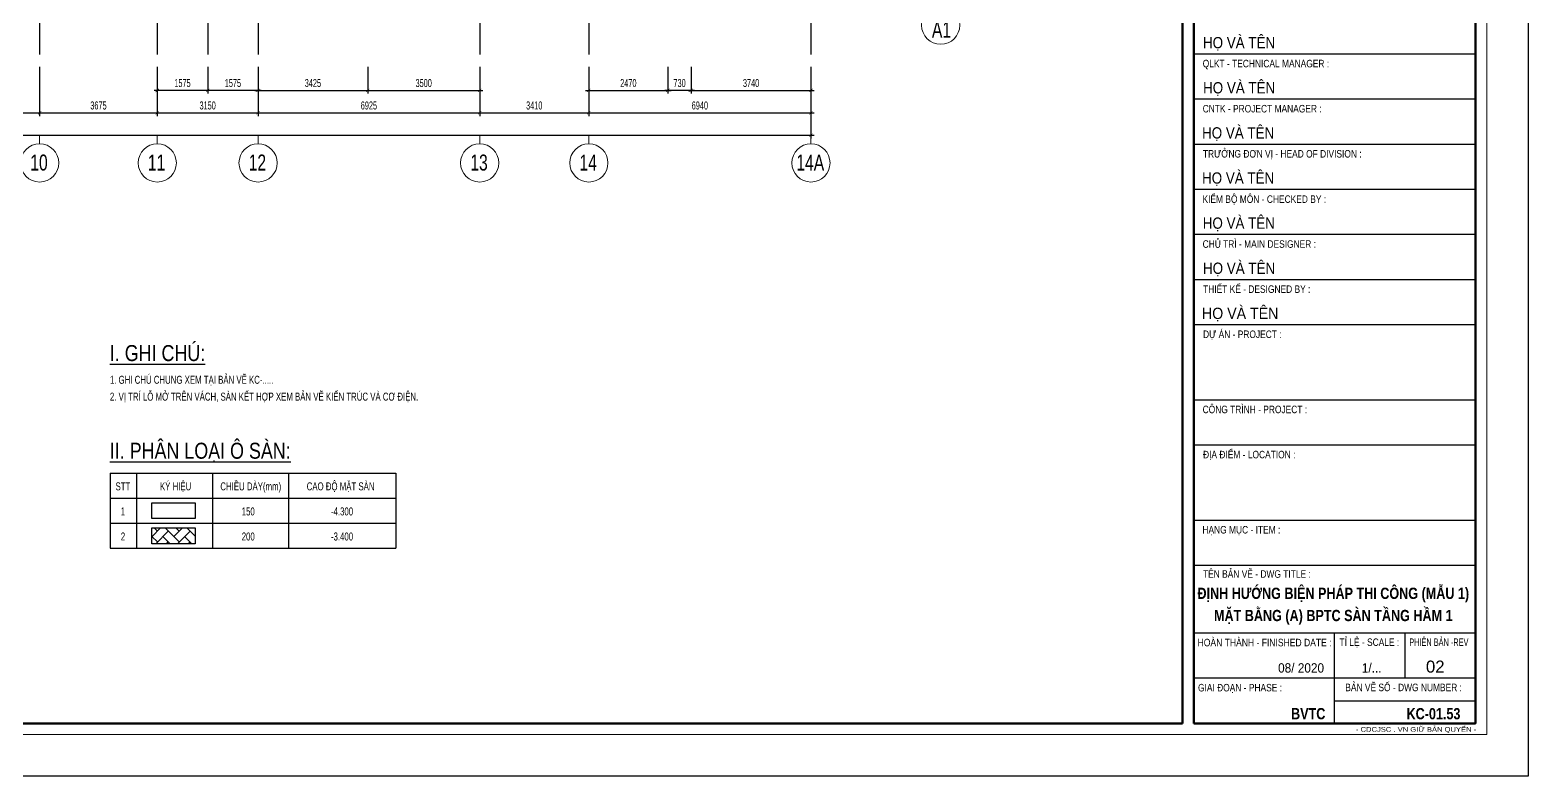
# Model space of a CAD drawing. Extents: x 71 to 1774126, y -14 to 415800.
# Drawn here: x 1601790 to 1648600, y 346076 to 369368 of the extents above; entities that cross this region are included whole.
import ezdxf
from ezdxf.enums import TextEntityAlignment as Align

# ---------------------------------------------------------------- set-up
doc = ezdxf.new("R2010")
doc.units = 0
doc.header["$LTSCALE"] = 1000
doc.header["$MEASUREMENT"] = 0
doc.header["$PDMODE"] = 3
doc.linetypes.add('CENTER2', pattern=[1.125, 0.75, -0.125, 0.125, -0.125])
doc.layers.get('0').update_dxf_attribs({"linetype": 'CONTINUOUS'})
doc.layers.get('Defpoints').update_dxf_attribs({"linetype": 'CONTINUOUS'})
for name, color, linetype, lineweight in [('CDC -TEXT KHUNG', 7, 'CONTINUOUS', 20), ('CDC-KHUNGTEN', 7, 'CONTINUOUS', 20), ('KCS_CHI', 1, 'CONTINUOUS', 15)]:
    doc.layers.add(name, color=color, linetype=linetype, lineweight=lineweight)
for name, color, linetype in [('CDC.01.AXIS', 160, 'CENTER2'), ('CDC.02.DIM', 1, 'CONTINUOUS'), ('CDC.03.BORDER', 3, 'CONTINUOUS'), ('CDC.06.TEXT', 2, 'CONTINUOUS'), ('CDC.10.HATCH', 9, 'CONTINUOUS'), ('CDC.16.BIGTEXT', 6, 'CONTINUOUS')]:
    doc.layers.add(name, color=color, linetype=linetype)
doc.styles.add('ARIAL', font='arial.ttf', dxfattribs={"width": 0.6})
doc.styles.add('Arial_B_3', font='arialbd.ttf', dxfattribs={"width": 0.75, "height": 3})
doc.styles.add('KT CDC', font='arial.ttf', dxfattribs={"width": 0.85, "height": 200})
doc.dimstyles.new('100', dxfattribs={"dimscale": 100, "dimtxt": 2.5, "dimasz": 1, "dimexe": 1, "dimexo": 0, "dimgap": 1, "dimtad": 1, "dimdec": 0, "dimdsep": 46, "dimtxsty": 'ARIAL', "dimblk": 'ARCHTICK', "dimcen": 1, "dimdle": 1, "dimclrd": 1, "dimclre": 1, "dimclrt": 2, "dimadec": 0, "dimazin": 0, "dimtfac": 0.00072, "dimtdec": 0, "dimtix": 1, "dimtmove": 2, "dimatfit": 3, "dimldrblk": 'ARCHTICK', "dimfxl": 1, "dimtolj": 1, "dimarcsym": 0})

# ---------------------------------------------------------------- blocks, each defined once
blk = doc.blocks.new('TANG HAM')
at = {"layer": 'CDC.01.AXIS', "ltscale": 2}
for p, q in [((1602093, 334618), (1602093, 295176)), ((1605768, 334618), (1605768, 295176)), ((1607343, 334618), (1607343, 295176)), ((1608918, 334618), (1608918, 295176)), ((1615843, 334618), (1615843, 295176)), ((1619253, 334618), (1619253, 295176)), ((1626193, 334618), (1626193, 295176))]:
    blk.add_line(p, q, dxfattribs=at)
blk = doc.blocks.new('_ARCHTICK')
at = {"color": 0, "linetype": 'ByBlock', "const_width": 0.15}
blk.add_lwpolyline([(-0.5, -0.5), (0.5, 0.5)], dxfattribs=at)
blk = doc.blocks.new('*D134')
at = {"layer": 'CDC.02.DIM', "color": 1, "lineweight": -2, "transparency": 16777216}
for p, q in [((1608918, 368222), (1608918, 367382)), ((1612343, 368222), (1612343, 367382)), ((1608818, 367482), (1612443, 367482))]:
    blk.add_line(p, q, dxfattribs=at)
at = {"layer": 'Defpoints', "color": 0, "transparency": 16777216}
for p in [(1608918, 368222), (1612343, 368222), (1612343, 367482)]:
    blk.add_point(p, dxfattribs=at)
at = {"layer": 'CDC.02.DIM', "color": 1, "lineweight": -2, "transparency": 16777216, "xscale": 100, "yscale": 100, "zscale": 100, "rotation": 180}
blk.add_blockref('_ARCHTICK', (1608918, 367482), dxfattribs=at)
at = {"layer": 'CDC.02.DIM', "color": 1, "lineweight": -2, "transparency": 16777216, "xscale": 100, "yscale": 100, "zscale": 100}
blk.add_blockref('_ARCHTICK', (1612343, 367482), dxfattribs=at)
at = {"layer": 'CDC.02.DIM', "color": 2, "transparency": 16777216, "insert": (1610631, 367710), "char_height": 250, "attachment_point": 5, "style": 'ARIAL'}
blk.add_mtext('\\A1;3425', dxfattribs=at)
blk = doc.blocks.new('*D135')
at = {"layer": 'CDC.02.DIM', "color": 1, "lineweight": -2, "transparency": 16777216}
for p, q in [((1612343, 368222), (1612343, 367382)), ((1615843, 368222), (1615843, 367382)), ((1612243, 367482), (1615943, 367482))]:
    blk.add_line(p, q, dxfattribs=at)
at = {"layer": 'Defpoints', "color": 0, "transparency": 16777216}
for p in [(1612343, 368222), (1615843, 368222), (1615843, 367482)]:
    blk.add_point(p, dxfattribs=at)
at = {"layer": 'CDC.02.DIM', "color": 1, "lineweight": -2, "transparency": 16777216, "xscale": 100, "yscale": 100, "zscale": 100, "rotation": 180}
blk.add_blockref('_ARCHTICK', (1612343, 367482), dxfattribs=at)
at = {"layer": 'CDC.02.DIM', "color": 1, "lineweight": -2, "transparency": 16777216, "xscale": 100, "yscale": 100, "zscale": 100}
blk.add_blockref('_ARCHTICK', (1615843, 367482), dxfattribs=at)
at = {"layer": 'CDC.02.DIM', "color": 2, "transparency": 16777216, "insert": (1614093, 367710), "char_height": 250, "attachment_point": 5, "style": 'ARIAL'}
blk.add_mtext('\\A1;3500', dxfattribs=at)
blk = doc.blocks.new('*D136')
at = {"layer": 'CDC.02.DIM', "color": 1, "lineweight": -2, "transparency": 16777216}
for p, q in [((1619253, 368222), (1619253, 367382)), ((1621724, 368222), (1621724, 367382)), ((1619153, 367482), (1621824, 367482))]:
    blk.add_line(p, q, dxfattribs=at)
at = {"layer": 'Defpoints', "color": 0, "transparency": 16777216}
for p in [(1619253, 368222), (1621724, 368222), (1621724, 367482)]:
    blk.add_point(p, dxfattribs=at)
at = {"layer": 'CDC.02.DIM', "color": 1, "lineweight": -2, "transparency": 16777216, "xscale": 100, "yscale": 100, "zscale": 100, "rotation": 180}
blk.add_blockref('_ARCHTICK', (1619253, 367482), dxfattribs=at)
at = {"layer": 'CDC.02.DIM', "color": 1, "lineweight": -2, "transparency": 16777216, "xscale": 100, "yscale": 100, "zscale": 100}
blk.add_blockref('_ARCHTICK', (1621724, 367482), dxfattribs=at)
at = {"layer": 'CDC.02.DIM', "color": 2, "transparency": 16777216, "insert": (1620488, 367710), "char_height": 250, "attachment_point": 5, "style": 'ARIAL'}
blk.add_mtext('\\A1;2470', dxfattribs=at)
blk = doc.blocks.new('*D137')
at = {"layer": 'CDC.02.DIM', "color": 1, "lineweight": -2, "transparency": 16777216}
for p, q in [((1622453, 368222), (1622453, 367382)), ((1626193, 368222), (1626193, 367382)), ((1622353, 367482), (1626293, 367482))]:
    blk.add_line(p, q, dxfattribs=at)
at = {"layer": 'Defpoints', "color": 0, "transparency": 16777216}
for p in [(1622453, 368222), (1626193, 368222), (1626193, 367482)]:
    blk.add_point(p, dxfattribs=at)
at = {"layer": 'CDC.02.DIM', "color": 1, "lineweight": -2, "transparency": 16777216, "xscale": 100, "yscale": 100, "zscale": 100, "rotation": 180}
blk.add_blockref('_ARCHTICK', (1622453, 367482), dxfattribs=at)
at = {"layer": 'CDC.02.DIM', "color": 1, "lineweight": -2, "transparency": 16777216, "xscale": 100, "yscale": 100, "zscale": 100}
blk.add_blockref('_ARCHTICK', (1626193, 367482), dxfattribs=at)
at = {"layer": 'CDC.02.DIM', "color": 2, "transparency": 16777216, "insert": (1624323, 367710), "char_height": 250, "attachment_point": 5, "style": 'ARIAL'}
blk.add_mtext('\\A1;3740', dxfattribs=at)
blk = doc.blocks.new('*D107')
at = {"layer": 'CDC.02.DIM', "color": 1, "lineweight": -2, "transparency": 16777216}
for p, q in [((1598993, 368222), (1598993, 366682)), ((1602093, 368222), (1602093, 366682)), ((1598893, 366782), (1602193, 366782))]:
    blk.add_line(p, q, dxfattribs=at)
at = {"layer": 'Defpoints', "color": 0, "transparency": 16777216}
for p in [(1598993, 368222), (1602093, 368222), (1602093, 366782)]:
    blk.add_point(p, dxfattribs=at)
at = {"layer": 'CDC.02.DIM', "color": 1, "lineweight": -2, "transparency": 16777216, "xscale": 100, "yscale": 100, "zscale": 100, "rotation": 180}
blk.add_blockref('_ARCHTICK', (1598993, 366782), dxfattribs=at)
at = {"layer": 'CDC.02.DIM', "color": 1, "lineweight": -2, "transparency": 16777216, "xscale": 100, "yscale": 100, "zscale": 100}
blk.add_blockref('_ARCHTICK', (1602093, 366782), dxfattribs=at)
at = {"layer": 'CDC.02.DIM', "color": 2, "transparency": 16777216, "insert": (1600543, 367010), "char_height": 250, "attachment_point": 5, "style": 'ARIAL'}
blk.add_mtext('\\A1;3100', dxfattribs=at)
blk = doc.blocks.new('*D108')
at = {"layer": 'CDC.02.DIM', "color": 1, "lineweight": -2, "transparency": 16777216}
for p, q in [((1602093, 368222), (1602093, 366682)), ((1605768, 368222), (1605768, 366682)), ((1601993, 366782), (1605868, 366782))]:
    blk.add_line(p, q, dxfattribs=at)
at = {"layer": 'Defpoints', "color": 0, "transparency": 16777216}
for p in [(1602093, 368222), (1605768, 368222), (1605768, 366782)]:
    blk.add_point(p, dxfattribs=at)
at = {"layer": 'CDC.02.DIM', "color": 1, "lineweight": -2, "transparency": 16777216, "xscale": 100, "yscale": 100, "zscale": 100, "rotation": 180}
blk.add_blockref('_ARCHTICK', (1602093, 366782), dxfattribs=at)
at = {"layer": 'CDC.02.DIM', "color": 1, "lineweight": -2, "transparency": 16777216, "xscale": 100, "yscale": 100, "zscale": 100}
blk.add_blockref('_ARCHTICK', (1605768, 366782), dxfattribs=at)
at = {"layer": 'CDC.02.DIM', "color": 2, "transparency": 16777216, "insert": (1603931, 367010), "char_height": 250, "attachment_point": 5, "style": 'ARIAL'}
blk.add_mtext('\\A1;3675', dxfattribs=at)
blk = doc.blocks.new('*D109')
at = {"layer": 'CDC.02.DIM', "color": 1, "lineweight": -2, "transparency": 16777216}
for p, q in [((1605768, 368222), (1605768, 366682)), ((1608918, 368222), (1608918, 366682)), ((1605668, 366782), (1609018, 366782))]:
    blk.add_line(p, q, dxfattribs=at)
at = {"layer": 'Defpoints', "color": 0, "transparency": 16777216}
for p in [(1605768, 368222), (1608918, 368222), (1608918, 366782)]:
    blk.add_point(p, dxfattribs=at)
at = {"layer": 'CDC.02.DIM', "color": 1, "lineweight": -2, "transparency": 16777216, "xscale": 100, "yscale": 100, "zscale": 100, "rotation": 180}
blk.add_blockref('_ARCHTICK', (1605768, 366782), dxfattribs=at)
at = {"layer": 'CDC.02.DIM', "color": 1, "lineweight": -2, "transparency": 16777216, "xscale": 100, "yscale": 100, "zscale": 100}
blk.add_blockref('_ARCHTICK', (1608918, 366782), dxfattribs=at)
at = {"layer": 'CDC.02.DIM', "color": 2, "transparency": 16777216, "insert": (1607343, 367010), "char_height": 250, "attachment_point": 5, "style": 'ARIAL'}
blk.add_mtext('\\A1;3150', dxfattribs=at)
blk = doc.blocks.new('*D110')
at = {"layer": 'CDC.02.DIM', "color": 1, "lineweight": -2, "transparency": 16777216}
for p, q in [((1608918, 368222), (1608918, 366682)), ((1615843, 368222), (1615843, 366682)), ((1608818, 366782), (1615943, 366782))]:
    blk.add_line(p, q, dxfattribs=at)
at = {"layer": 'Defpoints', "color": 0, "transparency": 16777216}
for p in [(1608918, 368222), (1615843, 368222), (1615843, 366782)]:
    blk.add_point(p, dxfattribs=at)
at = {"layer": 'CDC.02.DIM', "color": 1, "lineweight": -2, "transparency": 16777216, "xscale": 100, "yscale": 100, "zscale": 100, "rotation": 180}
blk.add_blockref('_ARCHTICK', (1608918, 366782), dxfattribs=at)
at = {"layer": 'CDC.02.DIM', "color": 1, "lineweight": -2, "transparency": 16777216, "xscale": 100, "yscale": 100, "zscale": 100}
blk.add_blockref('_ARCHTICK', (1615843, 366782), dxfattribs=at)
at = {"layer": 'CDC.02.DIM', "color": 2, "transparency": 16777216, "insert": (1612381, 367010), "char_height": 250, "attachment_point": 5, "style": 'ARIAL'}
blk.add_mtext('\\A1;6925', dxfattribs=at)
blk = doc.blocks.new('*D111')
at = {"layer": 'CDC.02.DIM', "color": 1, "lineweight": -2, "transparency": 16777216}
for p, q in [((1615843, 368222), (1615843, 366682)), ((1619253, 368222), (1619253, 366682)), ((1615743, 366782), (1619353, 366782))]:
    blk.add_line(p, q, dxfattribs=at)
at = {"layer": 'Defpoints', "color": 0, "transparency": 16777216}
for p in [(1615843, 368222), (1619253, 368222), (1619253, 366782)]:
    blk.add_point(p, dxfattribs=at)
at = {"layer": 'CDC.02.DIM', "color": 1, "lineweight": -2, "transparency": 16777216, "xscale": 100, "yscale": 100, "zscale": 100, "rotation": 180}
blk.add_blockref('_ARCHTICK', (1615843, 366782), dxfattribs=at)
at = {"layer": 'CDC.02.DIM', "color": 1, "lineweight": -2, "transparency": 16777216, "xscale": 100, "yscale": 100, "zscale": 100}
blk.add_blockref('_ARCHTICK', (1619253, 366782), dxfattribs=at)
at = {"layer": 'CDC.02.DIM', "color": 2, "transparency": 16777216, "insert": (1617548, 367010), "char_height": 250, "attachment_point": 5, "style": 'ARIAL'}
blk.add_mtext('\\A1;3410', dxfattribs=at)
blk = doc.blocks.new('*D112')
at = {"layer": 'CDC.02.DIM', "color": 1, "lineweight": -2, "transparency": 16777216}
for p, q in [((1619253, 368222), (1619253, 366682)), ((1626193, 368222), (1626193, 366682)), ((1619153, 366782), (1626293, 366782))]:
    blk.add_line(p, q, dxfattribs=at)
at = {"layer": 'Defpoints', "color": 0, "transparency": 16777216}
for p in [(1619253, 368222), (1626193, 368222), (1626193, 366782)]:
    blk.add_point(p, dxfattribs=at)
at = {"layer": 'CDC.02.DIM', "color": 1, "lineweight": -2, "transparency": 16777216, "xscale": 100, "yscale": 100, "zscale": 100, "rotation": 180}
blk.add_blockref('_ARCHTICK', (1619253, 366782), dxfattribs=at)
at = {"layer": 'CDC.02.DIM', "color": 1, "lineweight": -2, "transparency": 16777216, "xscale": 100, "yscale": 100, "zscale": 100}
blk.add_blockref('_ARCHTICK', (1626193, 366782), dxfattribs=at)
at = {"layer": 'CDC.02.DIM', "color": 2, "transparency": 16777216, "insert": (1622723, 367010), "char_height": 250, "attachment_point": 5, "style": 'ARIAL'}
blk.add_mtext('\\A1;6940', dxfattribs=at)
blk = doc.blocks.new('*D113')
at = {"layer": 'CDC.02.DIM', "color": 1, "lineweight": -2, "transparency": 16777216}
for p, q in [((1562833, 368222), (1562833, 365982)), ((1626193, 368222), (1626193, 365982)), ((1562733, 366082), (1626293, 366082))]:
    blk.add_line(p, q, dxfattribs=at)
at = {"layer": 'Defpoints', "color": 0, "transparency": 16777216}
for p in [(1562833, 368222), (1626193, 368222), (1626193, 366082)]:
    blk.add_point(p, dxfattribs=at)
at = {"layer": 'CDC.02.DIM', "color": 1, "lineweight": -2, "transparency": 16777216, "xscale": 100, "yscale": 100, "zscale": 100, "rotation": 180}
blk.add_blockref('_ARCHTICK', (1562833, 366082), dxfattribs=at)
at = {"layer": 'CDC.02.DIM', "color": 1, "lineweight": -2, "transparency": 16777216, "xscale": 100, "yscale": 100, "zscale": 100}
blk.add_blockref('_ARCHTICK', (1626193, 366082), dxfattribs=at)
at = {"layer": 'CDC.02.DIM', "color": 2, "transparency": 16777216, "insert": (1594513, 366310), "char_height": 250, "attachment_point": 5, "style": 'ARIAL'}
blk.add_mtext('\\A1;63360', dxfattribs=at)
blk = doc.blocks.new('*D90')
at = {"layer": 'CDC.02.DIM', "color": 1, "lineweight": -2, "transparency": 16777216}
for p, q in [((1607343, 368222), (1607343, 367382)), ((1608918, 368222), (1608918, 367382)), ((1609018, 367482), (1607243, 367482))]:
    blk.add_line(p, q, dxfattribs=at)
at = {"layer": 'Defpoints', "color": 0, "transparency": 16777216}
for p in [(1607343, 368222), (1608918, 368222), (1607343, 367482)]:
    blk.add_point(p, dxfattribs=at)
at = {"layer": 'CDC.02.DIM', "color": 1, "lineweight": -2, "transparency": 16777216, "xscale": 100, "yscale": 100, "zscale": 100, "rotation": 180}
blk.add_blockref('_ARCHTICK', (1607343, 367482), dxfattribs=at)
at = {"layer": 'CDC.02.DIM', "color": 1, "lineweight": -2, "transparency": 16777216, "xscale": 100, "yscale": 100, "zscale": 100}
blk.add_blockref('_ARCHTICK', (1608918, 367482), dxfattribs=at)
at = {"layer": 'CDC.02.DIM', "color": 2, "transparency": 16777216, "insert": (1608131, 367710), "char_height": 250, "attachment_point": 5, "style": 'ARIAL'}
blk.add_mtext('\\A1;1575', dxfattribs=at)
blk = doc.blocks.new('*D91')
at = {"layer": 'CDC.02.DIM', "color": 1, "lineweight": -2, "transparency": 16777216}
for p, q in [((1605768, 368222), (1605768, 367382)), ((1607343, 368222), (1607343, 367382)), ((1607443, 367482), (1605668, 367482))]:
    blk.add_line(p, q, dxfattribs=at)
at = {"layer": 'Defpoints', "color": 0, "transparency": 16777216}
for p in [(1605768, 368222), (1607343, 368222), (1605768, 367482)]:
    blk.add_point(p, dxfattribs=at)
at = {"layer": 'CDC.02.DIM', "color": 1, "lineweight": -2, "transparency": 16777216, "xscale": 100, "yscale": 100, "zscale": 100, "rotation": 180}
blk.add_blockref('_ARCHTICK', (1605768, 367482), dxfattribs=at)
at = {"layer": 'CDC.02.DIM', "color": 1, "lineweight": -2, "transparency": 16777216, "xscale": 100, "yscale": 100, "zscale": 100}
blk.add_blockref('_ARCHTICK', (1607343, 367482), dxfattribs=at)
at = {"layer": 'CDC.02.DIM', "color": 2, "transparency": 16777216, "insert": (1606556, 367710), "char_height": 250, "attachment_point": 5, "style": 'ARIAL'}
blk.add_mtext('\\A1;1575', dxfattribs=at)
blk = doc.blocks.new('*D82')
at = {"layer": 'CDC.02.DIM', "color": 1, "lineweight": -2, "transparency": 16777216}
for p, q in [((1621724, 368222), (1621724, 367382)), ((1622453, 368222), (1622453, 367382)), ((1622553, 367482), (1621624, 367482))]:
    blk.add_line(p, q, dxfattribs=at)
at = {"layer": 'Defpoints', "color": 0, "transparency": 16777216}
for p in [(1621724, 368222), (1622453, 368222), (1621724, 367482)]:
    blk.add_point(p, dxfattribs=at)
at = {"layer": 'CDC.02.DIM', "color": 1, "lineweight": -2, "transparency": 16777216, "xscale": 100, "yscale": 100, "zscale": 100, "rotation": 180}
blk.add_blockref('_ARCHTICK', (1621724, 367482), dxfattribs=at)
at = {"layer": 'CDC.02.DIM', "color": 1, "lineweight": -2, "transparency": 16777216, "xscale": 100, "yscale": 100, "zscale": 100}
blk.add_blockref('_ARCHTICK', (1622453, 367482), dxfattribs=at)
at = {"layer": 'CDC.02.DIM', "color": 2, "transparency": 16777216, "insert": (1622088, 367710), "char_height": 250, "attachment_point": 5, "style": 'ARIAL'}
blk.add_mtext('\\A1;730', dxfattribs=at)
blk = doc.blocks.new('KHUNG TEN')
at = {"layer": 'CDC-KHUNGTEN', "color": 6, "lineweight": 25}
for p, q in [((82700, 19200), (75200, 19200)), ((82700, 18000), (75200, 18000)), ((82700, 16800), (75200, 16800)), ((82700, 15600), (75200, 15600)), ((82700, 14400), (75200, 14400)), ((82700, 13200), (75200, 13200)), ((82700, 12000), (75200, 12000)), ((82700, 10000), (75200, 10000)), ((82700, 8800), (75200, 8800)), ((82700, 6800), (75200, 6800)), ((82700, 5600), (75200, 5600)), ((82700, 3800), (75200, 3800)), ((78950, 1400), (78950, 3800)), ((80825, 2600), (80825, 3800)), ((82700, 2600), (75200, 2600)), ((78950, 2000), (82700, 2000))]:
    blk.add_line(p, q, dxfattribs=at)
at = {"layer": 'CDC-KHUNGTEN', "color": 8}
blk.add_lwpolyline([(75096, 1100), (83000, 1100), (83000, 58300), (3000, 58300), (3000, 1100), (75096, 1100)], dxfattribs=at)
at = {"layer": 'CDC-KHUNGTEN', "color": 255, "lineweight": 60}
blk.add_lwpolyline([(74900, 1400), (74900, 58000), (3300, 58000), (3300, 1400), (74900, 1400)], close=True, dxfattribs=at)
blk.add_lwpolyline([(75200, 1400), (82700, 1400), (82700, 58000), (75200, 58000), (75200, 1400)], dxfattribs=at)
at = {"layer": 'Defpoints', "color": 1, "ltscale": 0.2}
blk.add_lwpolyline([(0, 0), (0, 59400), (84100, 59400), (84100, 0), (0, 0)], close=True, dxfattribs=at)
at = {"layer": 'CDC -TEXT KHUNG', "color": 7, "style": 'Arial_B_3', "width": 0.8}
blk.add_text('BVTC', height=300, dxfattribs=at).set_placement((78705, 1508), align=Align.RIGHT)
at = {"layer": 'CDC -TEXT KHUNG', "color": 6, "style": 'KT CDC', "width": 1.15}
blk.add_text('- CDCJSC . VN GIỮ BẢN QUYỂN -', height=125.69, dxfattribs=at).set_placement((79519, 1177))
at = {"layer": 'CDC-KHUNGTEN', "color": 7}
for style, width, p in [('KT CDC', 0.85, (75448, 19356)), ('KT CDC', 0.85, (75450, 18156)), ('KT CDC', 0.85, (75423, 16956)), ('KT CDC', 0.85, (75423, 15756)), ('KT CDC', 0.85, (75442, 14556)), ('KT CDC', 0.85, (75448, 13356)), ('ARIAL', 0.9, (75421, 12156))]:
    blk.add_text('HỌ VÀ TÊN', height=300, dxfattribs=dict(at, style=style, width=width)).set_placement(p)
at = {"layer": 'CDC-KHUNGTEN', "color": 6, "style": 'ARIAL'}
for s, width, p in [('QLKT - TECHNICAL MANAGER :', 0.8, (75440, 18850)), ('CNTK - PROJECT MANAGER :', 0.8, (75440, 17650)), ('TRƯỞNG ĐƠN VỊ - HEAD OF DIVISION :', 0.8, (75445, 16450)), ('KIỂM BỘ MÔN - CHECKED BY :', 0.8, (75434, 15244)), ('CHỦ TRÌ - MAIN DESIGNER :', 0.8, (75438, 14050)), ('THIẾT KẾ - DESIGNED BY :', 0.8, (75450, 12850)), ('DỰ ÁN - PROJECT :  ', 0.8, (75449, 11650)), ('CÔNG TRÌNH - PROJECT :  ', 0.8, (75438, 9650)), ('ĐỊA ĐIỂM - LOCATION :', 0.8, (75449, 8450)), ('HẠNG MỤC - ITEM : ', 0.8, (75433, 6450)), ('TÊN BẢN VẼ - DWG TITLE :', 0.8, (75448, 5273)), ('TỈ LỆ - SCALE :', 0.8, (79082, 3459)), ('PHIÊN BẢN -REV', 0.7, (80938, 3459)), ('GIAI ĐOẠN - PHASE :', 0.8, (75315, 2250)), ('BẢN VẼ SỐ - DWG NUMBER :', 0.8, (79236, 2256))]:
    blk.add_text(s, height=200, dxfattribs=dict(at, width=width)).set_placement(p)
at = {"layer": 'CDC-KHUNGTEN', "color": 6, "style": 'ARIAL', "width": 0.814645}
blk.add_text('HOÀN THÀNH - FINISHED DATE :', height=200, dxfattribs=at).set_placement((75304, 3450), (78870, 3450), align=Align.FIT)
at = {"layer": 'CDC-KHUNGTEN', "color": 7, "style": 'ARIAL', "width": 0.9}
for s, p in [('08/ 2020', (78670, 2750)), ('1/...', (80200, 2750))]:
    blk.add_text(s, height=250, dxfattribs=at).set_placement(p, align=Align.RIGHT)
at = {"layer": 'CDC-KHUNGTEN', "color": 7, "style": 'KT CDC'}
blk.add_text('02', height=320, dxfattribs=at).set_placement((81879, 2750), align=Align.RIGHT)

msp = doc.modelspace()

# ---------------------------------------------------------------- hatches: boundary and pattern name
at = {"layer": 'CDC.10.HATCH'}
h = msp.add_hatch(dxfattribs=at)
h.set_pattern_fill('AR-HBONE', color=256, scale=60, style=0)
h.set_pattern_definition([(45, (-1168.49, -114.2), (3e-14, 339.411255), [720, -240]), (135, (-998.78, 55.5), (3e-14, 339.411255), [720, -240])])
h.paths.add_polyline_path([(1606947.2, 353822.2), (1605601.8, 353822.2), (1605601.8, 353329.2), (1606947.2, 353329.2)])

# ---------------------------------------------------------------- linework, layer by layer
at = {"layer": 'CDC.03.BORDER'}
for p, q in [((1604297, 355536.5, -460603.7), (1613219.4, 355536.5, -460603.7)), ((1604297, 355536.5, -460603.7), (1604297, 353188.5, -460603.7)), ((1605117, 355536.5, -460603.7), (1605117, 353188.5, -460603.7)), ((1607494.8, 355536.5, -460603.7), (1607494.8, 353188.5, -460603.7)), ((1607494.8, 355536.5, -460603.7), (1607494.8, 353188.5, -460603.7)), ((1609872.7, 355536.5, -460603.7), (1609872.7, 353188.5, -460603.7)), ((1609872.7, 355536.5, -460603.7), (1609872.7, 353188.5, -460603.7)), ((1613219.4, 355536.5, -460603.7), (1613219.4, 353188.5, -460603.7)), ((1604297, 354753.8, -460603.7), (1613219.4, 354753.8, -460603.7)), ((1604297, 353971.1, -460603.7), (1613219.4, 353971.1, -460603.7)), ((1604297, 353971.1, -460603.7), (1613219.4, 353971.1, -460603.7)), ((1604297, 353188.5, -460603.7), (1613219.4, 353188.5, -460603.7))]:
    msp.add_line(p, q, dxfattribs=at)
at = {"layer": 'CDC.03.BORDER', "elevation": -460603.7}
for points in [[(1605601.8, 354604.9), (1606947.2, 354604.9), (1606947.2, 354111.9), (1605601.8, 354111.9)], [(1605601.8, 353822.2), (1606947.2, 353822.2), (1606947.2, 353329.2), (1605601.8, 353329.2)]]:
    msp.add_lwpolyline(points, close=True, dxfattribs=at)
at = {"layer": 'KCS_CHI'}
for p, q in [((1602093.1, 366082.4), (1602093.1, 365814.4)), ((1605768.1, 366082.4), (1605768.1, 365814.4)), ((1608918.1, 366082.4), (1608918.1, 365814.4)), ((1615843.1, 366082.4), (1615843.1, 365814.4)), ((1619253.1, 366082.4), (1619253.1, 365814.4)), ((1626193.1, 366082.4), (1626193.1, 365814.4))]:
    msp.add_line(p, q, dxfattribs=at)
for centre in [(1630247.2, 369519), (1602093.1, 365217.8), (1605768.1, 365217.8), (1608918.1, 365217.8), (1615843.1, 365217.8), (1619253.1, 365217.8), (1626193.1, 365217.8)]:
    msp.add_circle(centre, 596.6, dxfattribs=at)

# ---------------------------------------------------------------- block references
at = {"layer": 'CDC.06.TEXT', "xscale": 1.173810693645805, "yscale": 1.173810693645805, "zscale": 1.173810693645805}
msp.add_blockref('KHUNG TEN', (1549882.2, 346076.1), dxfattribs=at)
at = {"layer": 'CDC.10.HATCH'}
msp.add_blockref('TANG HAM', (0, 73428.8), dxfattribs=at)

# ---------------------------------------------------------------- texts
at = {"layer": 'CDC -TEXT KHUNG', "color": 7, "style": 'Arial_B_3', "width": 0.8}
for s, p in [('ĐỊNH HƯỚNG BIỆN PHÁP THI CÔNG (MẪU 1)', (1642514.8, 351604.5)), ('MẶT BẰNG (A) BPTC SÀN TẦNG HẦM 1', (1642514.8, 350911.7))]:
    msp.add_text(s, height=352.143, dxfattribs=at).set_placement(p, align=Align.CENTER)
msp.add_text('KC-01.53', height=352.14, dxfattribs=at).set_placement((1646486.9, 347846), align=Align.RIGHT)
at = {"layer": 'CDC.06.TEXT', "color": 2, "style": 'ARIAL', "width": 0.7}
for s, p in [('1. GHI CHÚ CHUNG XEM TẠI BẢN VẼ KC-.....', (1604288.3, 358447.6, -921207.4)), ('2. VỊ TRÍ LỖ MỞ TRÊN VÁCH, SÀN KẾT HỢP XEM BẢN VẼ KIẾN TRÚC VÀ CƠ ĐIỆN.', (1604288.3, 357920.3, -921207.4))]:
    msp.add_text(s, height=250, dxfattribs=at).set_placement(p, align=Align.MIDDLE_LEFT)
for s, p in [('KÝ HIỆU ', (1605852.4, 354994.6, -460603.7)), ('CHIỀU DÀY(mm)', (1607739.1, 354994.6, -460603.7)), ('CAO ÐỘ MẶT SÀN', (1610437.4, 354994.6, -460603.7)), ('STT', (1604465, 354994.6, -460603.7)), ('1', (1604629, 354211.9, -460603.7)), ('150', (1608407.1, 354211.9, -460603.7)), ('-4.300', (1611195, 354211.9, -460603.7)), ('2', (1604629, 353429.2, -460603.7)), ('200', (1608407.1, 353429.2, -460603.7)), ('-3.400', (1611195, 353429.2, -460603.7))]:
    msp.add_text(s, height=250, dxfattribs=at).set_placement(p)
at = {"layer": 'CDC.16.BIGTEXT', "style": 'ARIAL', "width": 0.8}
for s, p in [('%%UI. GHI CHÚ:', (1604285.9, 359030.9, -460603.7)), ('%%UII. PHÂN LOẠI Ô SÀN:', (1604285.9, 355982, -460603.7))]:
    msp.add_text(s, height=500, dxfattribs=at).set_placement(p)
at = {"layer": 'CDC.16.BIGTEXT', "char_height": 500, "width": 464.64, "line_spacing_factor": 0.938532}
for s, insert, attachment_point in [('{\\fArial|b0|i0|c0|p34;\\W0.7;A1}', (1630272.4, 369128.3), 8), ('{\\fArial|b0|i0|c0|p34;\\W0.7;10}', (1602072.1, 365479.6), 2), ('{\\fArial|b0|i0|c0|p34;\\W0.7;11}', (1605747.1, 365479.6), 2), ('{\\fArial|b0|i0|c0|p34;\\W0.7;12}', (1608897.1, 365479.6), 2), ('{\\fArial|b0|i0|c0|p34;\\W0.7;13}', (1615822.1, 365479.6), 2), ('{\\fArial|b0|i0|c0|p34;\\W0.7;14}', (1619232.1, 365479.6), 2), ('{\\fArial|b0|i0|c0|p34;\\W0.7;14A}', (1626172.1, 365479.6), 2)]:
    msp.add_mtext(s, dxfattribs=dict(at, insert=insert, attachment_point=attachment_point))

# ---------------------------------------------------------------- dimensions: what is measured, and where the dimension line sits
at = {"layer": 'CDC.02.DIM'}
for base, p1, p2, picture, middle in [((1626193.1, 366082.4), (1562833.1, 368221.7), (1626193.1, 368221.7), '*D113', (1594513.1, 366310.2)), ((1602093.1, 366782.4), (1598993.1, 368221.7), (1602093.1, 368221.7), '*D107', (1600543.1, 367010.2)), ((1605768.1, 366782.4), (1602093.1, 368221.7), (1605768.1, 368221.7), '*D108', (1603930.6, 367010.2)), ((1608918.1, 366782.4), (1605768.1, 368221.7), (1608918.1, 368221.7), '*D109', (1607343.1, 367010.2)), ((1612343.1, 367482.4), (1608918.1, 368221.7), (1612343.1, 368221.7), '*D134', (1610630.6, 367710.2)), ((1615843.1, 366782.4), (1608918.1, 368221.7), (1615843.1, 368221.7), '*D110', (1612380.6, 367010.1)), ((1615843.1, 367482.4), (1612343.1, 368221.7), (1615843.1, 368221.7), '*D135', (1614093.1, 367710.2)), ((1619253.1, 366782.4), (1615843.1, 368221.7), (1619253.1, 368221.7), '*D111', (1617548.1, 367010.2)), ((1621723.5, 367482.4), (1619253.1, 368221.7), (1621723.5, 368221.7), '*D136', (1620488.3, 367710.1)), ((1626193.1, 366782.4), (1619253.1, 368221.7), (1626193.1, 368221.7), '*D112', (1622723.1, 367010.1)), ((1626193.1, 367482.4), (1622453.1, 368221.7), (1626193.1, 368221.7), '*D137', (1624323.1, 367710.2))]:
    dim = msp.add_linear_dim(base=base, p1=p1, p2=p2, dimstyle='100', dxfattribs=at)
    dim.commit()
    dim.dimension.update_dxf_attribs({"geometry": picture, "text_midpoint": middle})
for base, p1, p2, picture, middle in [((1605768.1, 367482.4), (1607343.1, 368221.7), (1605768.1, 368221.7), '*D91', (1606555.6, 367710.1)), ((1607343.1, 367482.4), (1608918.1, 368221.7), (1607343.1, 368221.7), '*D90', (1608130.6, 367710.1))]:
    dim = msp.add_linear_dim(base=base, p1=p1, p2=p2, angle=180, dimstyle='100', dxfattribs=at)
    dim.commit()
    dim.dimension.update_dxf_attribs({"geometry": picture, "text_midpoint": middle})
dim = msp.add_linear_dim(base=(1621723.5, 367482.4), p1=(1622453.1, 368221.7), p2=(1621723.5, 368221.7), dimstyle='100', override={"dimarcsym": 1}, dxfattribs=at)
dim.commit()
dim.dimension.update_dxf_attribs({"geometry": '*D82', "text_midpoint": (1622088.3, 367710.2)})

doc.saveas('drawing.dxf')
